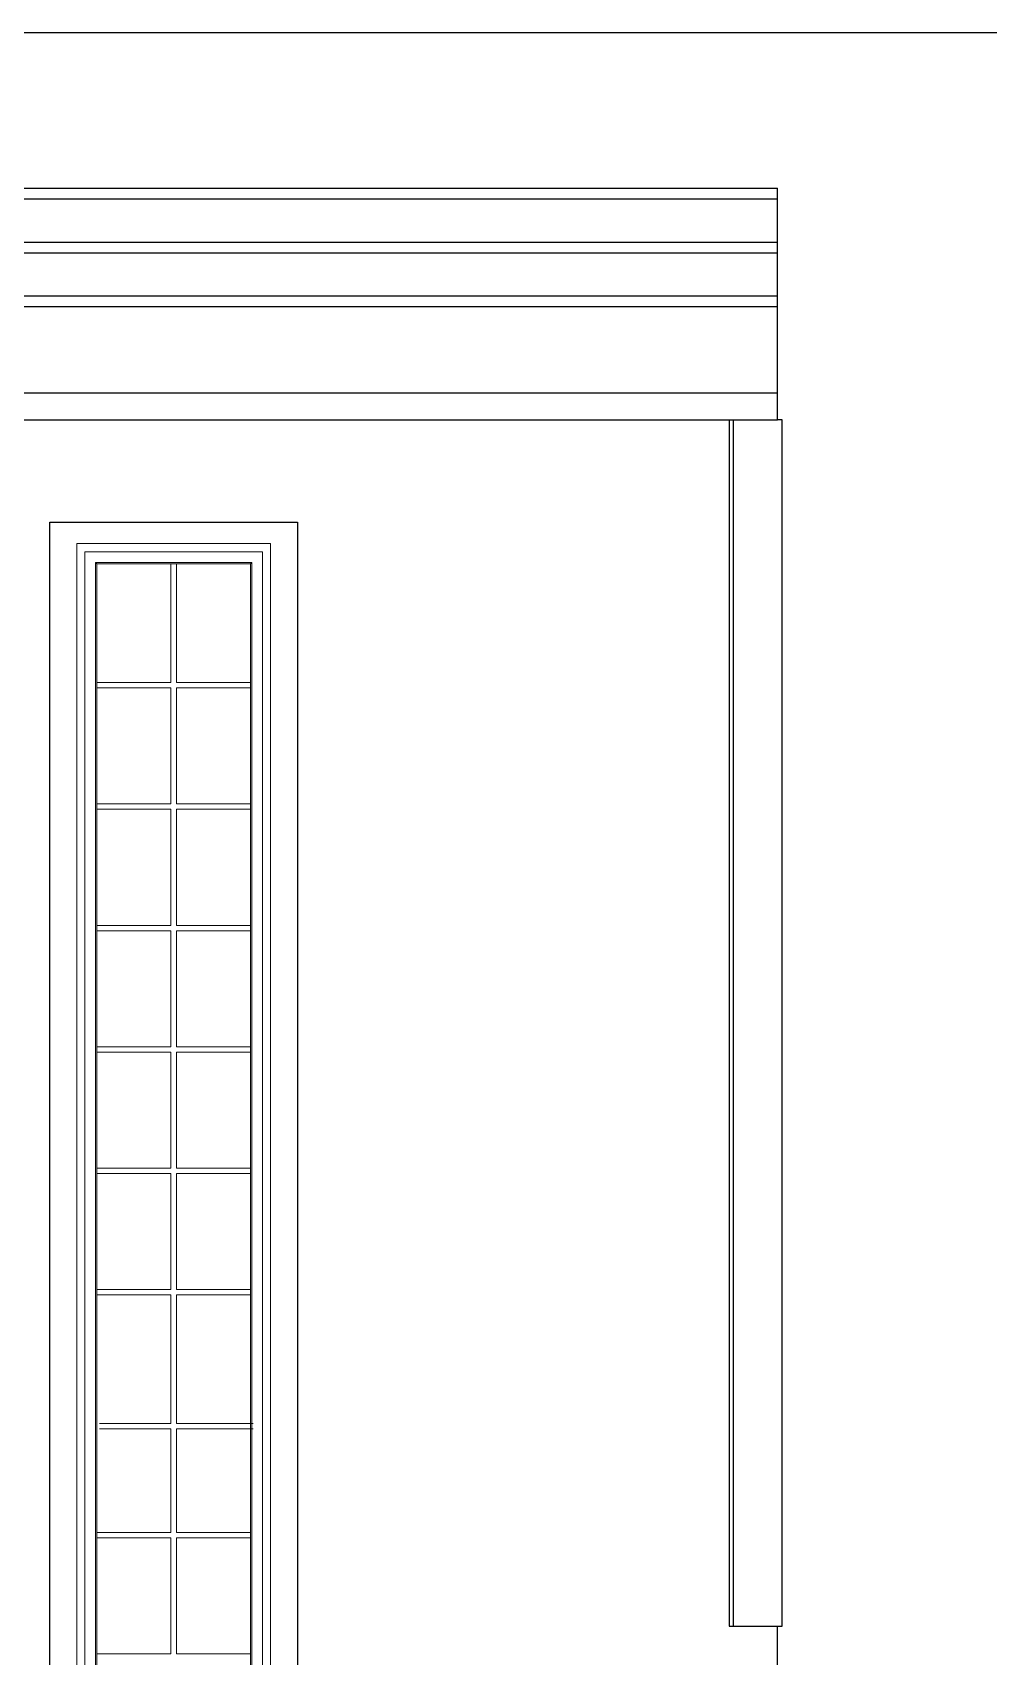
# Model space of a CAD drawing. Header units: inches. Extents: x -5096374 to -5070857, y -3259973 to -3243900.
# Drawn here: x -5081134.6 to -5080957.2, y -3259300.7 to -3258999.2 of the extents above; entities that cross this region are included whole.
import ezdxf

# ---------------------------------------------------------------- set-up
doc = ezdxf.new("R2010")
doc.units = ezdxf.units.IN
doc.header["$LTSCALE"] = 2
doc.header["$MEASUREMENT"] = 0
doc.layers.get('0').update_dxf_attribs({"linetype": 'CONTINUOUS'})
doc.layers.add('window', color=4, linetype='CONTINUOUS', lineweight=13)

msp = doc.modelspace()

# ---------------------------------------------------------------- linework, layer by layer
at = {"ltscale": 0.5}
for p, q in [((-5081158.43, -3259028.1), (-5080996.31, -3259028.1)), ((-5081158.43, -3259030.1), (-5080996.31, -3259030.1)), ((-5080996.31, -3259071.1), (-5080996.31, -3259028.1)), ((-5081158.43, -3259038.1), (-5080996.31, -3259038.1)), ((-5081158.43, -3259040.1), (-5080996.31, -3259040.1)), ((-5081158.43, -3259048.1), (-5080996.31, -3259048.1)), ((-5081158.43, -3259050.1), (-5080996.31, -3259050.1)), ((-5081188.43, -3259066.1), (-5080996.31, -3259066.1)), ((-5081188.43, -3259071.1), (-5080996.31, -3259071.1)), ((-5081005.33, -3259071.1), (-5081005.33, -3259295.1)), ((-5081004.49, -3259295.1), (-5081004.49, -3259071.1)), ((-5080995.47, -3259071.1), (-5080996.31, -3259071.1)), ((-5080995.47, -3259295.1), (-5080995.47, -3259071.1)), ((-5081131.43, -3259094.1), (-5081131.43, -3259090.1)), ((-5081131.43, -3259090.1), (-5081085.43, -3259090.1)), ((-5081085.43, -3259090.1), (-5081085.43, -3259375.1)), ((-5081131.43, -3259375.1), (-5081131.43, -3259094.1)), ((-5081005.33, -3259295.1), (-5080995.47, -3259295.1)), ((-5080996.31, -3259402.1), (-5080996.31, -3259295.1))]:
    msp.add_line(p, q, dxfattribs=at)
msp.add_lwpolyline([(-5081464.67, -3258999.2), (-5077759.7, -3258999.2), (-5077759.7, -3259596.63), (-5081464.67, -3259596.63)], close=True, dxfattribs=at)
at = {"layer": 'window'}
for p, q in [((-5081126.43, -3259372.1), (-5081126.43, -3259094.1)), ((-5081090.43, -3259094.1), (-5081126.43, -3259094.1)), ((-5081090.43, -3259372.1), (-5081090.43, -3259094.1)), ((-5081124.93, -3259095.6), (-5081091.93, -3259095.6)), ((-5081124.93, -3259095.6), (-5081124.93, -3259370.1)), ((-5081091.93, -3259370.1), (-5081091.93, -3259095.6)), ((-5081093.93, -3259097.6), (-5081122.93, -3259097.6)), ((-5081122.93, -3259097.6), (-5081122.93, -3259368.6)), ((-5081122.68, -3259097.85), (-5081122.93, -3259097.6)), ((-5081122.68, -3259097.85), (-5081122.68, -3259368.35)), ((-5081122.68, -3259097.85), (-5081094.18, -3259097.85)), ((-5081108.93, -3259097.85), (-5081108.93, -3259119.89)), ((-5081107.93, -3259097.85), (-5081107.93, -3259119.89)), ((-5081094.18, -3259097.85), (-5081093.93, -3259097.6)), ((-5081094.18, -3259368.35), (-5081094.18, -3259097.85)), ((-5081093.93, -3259368.6), (-5081093.93, -3259097.6)), ((-5081122.68, -3259119.89), (-5081108.93, -3259119.89)), ((-5081122.68, -3259120.89), (-5081108.93, -3259120.89)), ((-5081108.93, -3259120.89), (-5081108.93, -3259142.43)), ((-5081107.93, -3259119.89), (-5081094.18, -3259119.89)), ((-5081107.93, -3259120.89), (-5081107.93, -3259142.43)), ((-5081107.93, -3259120.89), (-5081094.18, -3259120.89)), ((-5081122.68, -3259142.43), (-5081108.93, -3259142.43)), ((-5081107.93, -3259142.43), (-5081094.18, -3259142.43)), ((-5081122.68, -3259143.43), (-5081108.93, -3259143.43)), ((-5081108.93, -3259143.43), (-5081108.93, -3259164.97)), ((-5081107.93, -3259143.43), (-5081094.18, -3259143.43)), ((-5081107.93, -3259143.43), (-5081107.93, -3259164.97)), ((-5081122.68, -3259164.97), (-5081108.93, -3259164.97)), ((-5081122.68, -3259165.97), (-5081108.93, -3259165.97)), ((-5081108.93, -3259165.97), (-5081108.93, -3259187.51)), ((-5081107.93, -3259164.97), (-5081094.18, -3259164.97)), ((-5081107.93, -3259165.97), (-5081094.18, -3259165.97)), ((-5081107.93, -3259165.97), (-5081107.93, -3259187.51)), ((-5081122.68, -3259187.51), (-5081108.93, -3259187.51)), ((-5081107.93, -3259187.51), (-5081094.18, -3259187.51)), ((-5081122.68, -3259188.51), (-5081108.93, -3259188.51)), ((-5081108.93, -3259188.51), (-5081108.93, -3259210.05)), ((-5081107.93, -3259188.51), (-5081094.18, -3259188.51)), ((-5081107.93, -3259188.51), (-5081107.93, -3259210.05)), ((-5081122.68, -3259210.05), (-5081108.93, -3259210.05)), ((-5081122.68, -3259211.05), (-5081108.93, -3259211.05)), ((-5081108.93, -3259211.05), (-5081108.93, -3259232.6)), ((-5081107.93, -3259210.05), (-5081094.18, -3259210.05)), ((-5081107.93, -3259211.05), (-5081094.18, -3259211.05)), ((-5081107.93, -3259211.05), (-5081107.93, -3259232.6)), ((-5081122.68, -3259232.6), (-5081108.93, -3259232.6)), ((-5081107.93, -3259232.6), (-5081094.18, -3259232.6)), ((-5081122.68, -3259233.6), (-5081108.93, -3259233.6)), ((-5081108.93, -3259233.6), (-5081108.93, -3259257.46)), ((-5081107.93, -3259233.6), (-5081094.18, -3259233.6)), ((-5081107.93, -3259233.6), (-5081107.93, -3259257.46)), ((-5081122.18, -3259257.46), (-5081108.93, -3259257.46)), ((-5081122.18, -3259258.46), (-5081108.93, -3259258.46)), ((-5081108.93, -3259258.46), (-5081108.93, -3259277.68)), ((-5081107.93, -3259257.46), (-5081093.68, -3259257.46)), ((-5081107.93, -3259258.46), (-5081093.68, -3259258.46)), ((-5081107.93, -3259258.46), (-5081107.93, -3259277.68)), ((-5081122.68, -3259277.68), (-5081108.93, -3259277.68)), ((-5081107.93, -3259277.68), (-5081094.18, -3259277.68)), ((-5081122.68, -3259278.68), (-5081108.93, -3259278.68)), ((-5081108.93, -3259278.68), (-5081108.93, -3259300.22)), ((-5081107.93, -3259278.68), (-5081094.18, -3259278.68)), ((-5081107.93, -3259278.68), (-5081107.93, -3259300.22)), ((-5081122.68, -3259300.22), (-5081108.93, -3259300.22)), ((-5081107.93, -3259300.22), (-5081094.18, -3259300.22))]:
    msp.add_line(p, q, dxfattribs=at)

doc.saveas('drawing.dxf')
